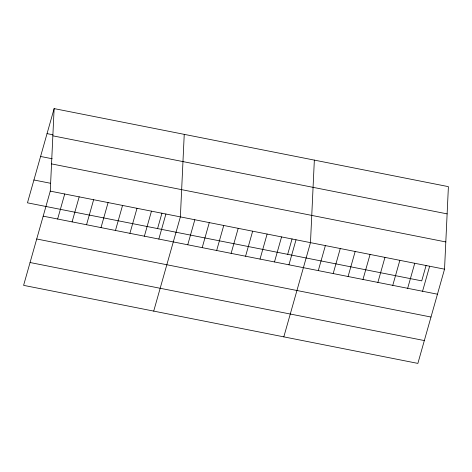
<?xml version="1.0" encoding="UTF-8"?>
<svg xmlns="http://www.w3.org/2000/svg" width="472" height="472" viewBox="0 0 472 472"><rect width="100%" height="100%" fill="white"/><g stroke="black" fill="none" stroke-linecap="round" stroke-linejoin="round"><path stroke-width="0.71" d="M50.262 191.13L54.127 108.601L448.4 186.647L444.536 269.176L417.873 363.399L23.6 285.353L50.262 191.13L444.536 269.176M184.239 134.355L180.375 216.89L153.713 311.107M314.346 160.108L310.482 242.643L283.82 336.861M54.127 108.601L27.464 202.824L421.738 280.87L426.11 265.417M57.637 219.02L64.717 193.992M72.092 221.881L79.178 196.853M86.553 224.743L93.633 199.715M101.008 227.604L108.088 202.582M115.463 230.466L122.543 205.444M129.918 233.327L137.004 208.305M144.379 236.189L151.459 211.167M157.577 228.578L161.949 213.132M158.834 239.05L165.914 214.028M187.75 244.773L194.83 219.751M202.205 247.635L209.285 222.613M216.66 250.496L223.74 225.474M231.115 253.358L238.201 228.336M245.576 256.219L252.656 231.197M260.031 259.081L267.111 234.059M274.486 261.942L281.566 236.92M287.684 254.331L292.056 238.885M288.947 264.804L296.027 239.782M318.293 270.615L325.379 245.593M333.191 273.565L340.271 248.537M348.082 276.509L355.168 251.487M362.98 279.459L370.06 254.438M377.877 282.409L384.957 257.382M392.769 285.353L399.849 260.332M407.666 288.303L414.746 263.282M422.558 291.253L429.638 266.232M47.047 133.623L52.829 134.768M52.852 135.836L447.126 213.881M40.586 156.462L52.15 158.751M51.536 163.896L445.81 241.941M33.925 179.985L50.551 183.278M43.182 216.158L437.456 294.203M36.722 238.991L430.989 317.036M30.061 262.52L424.334 340.566"/></g></svg>
